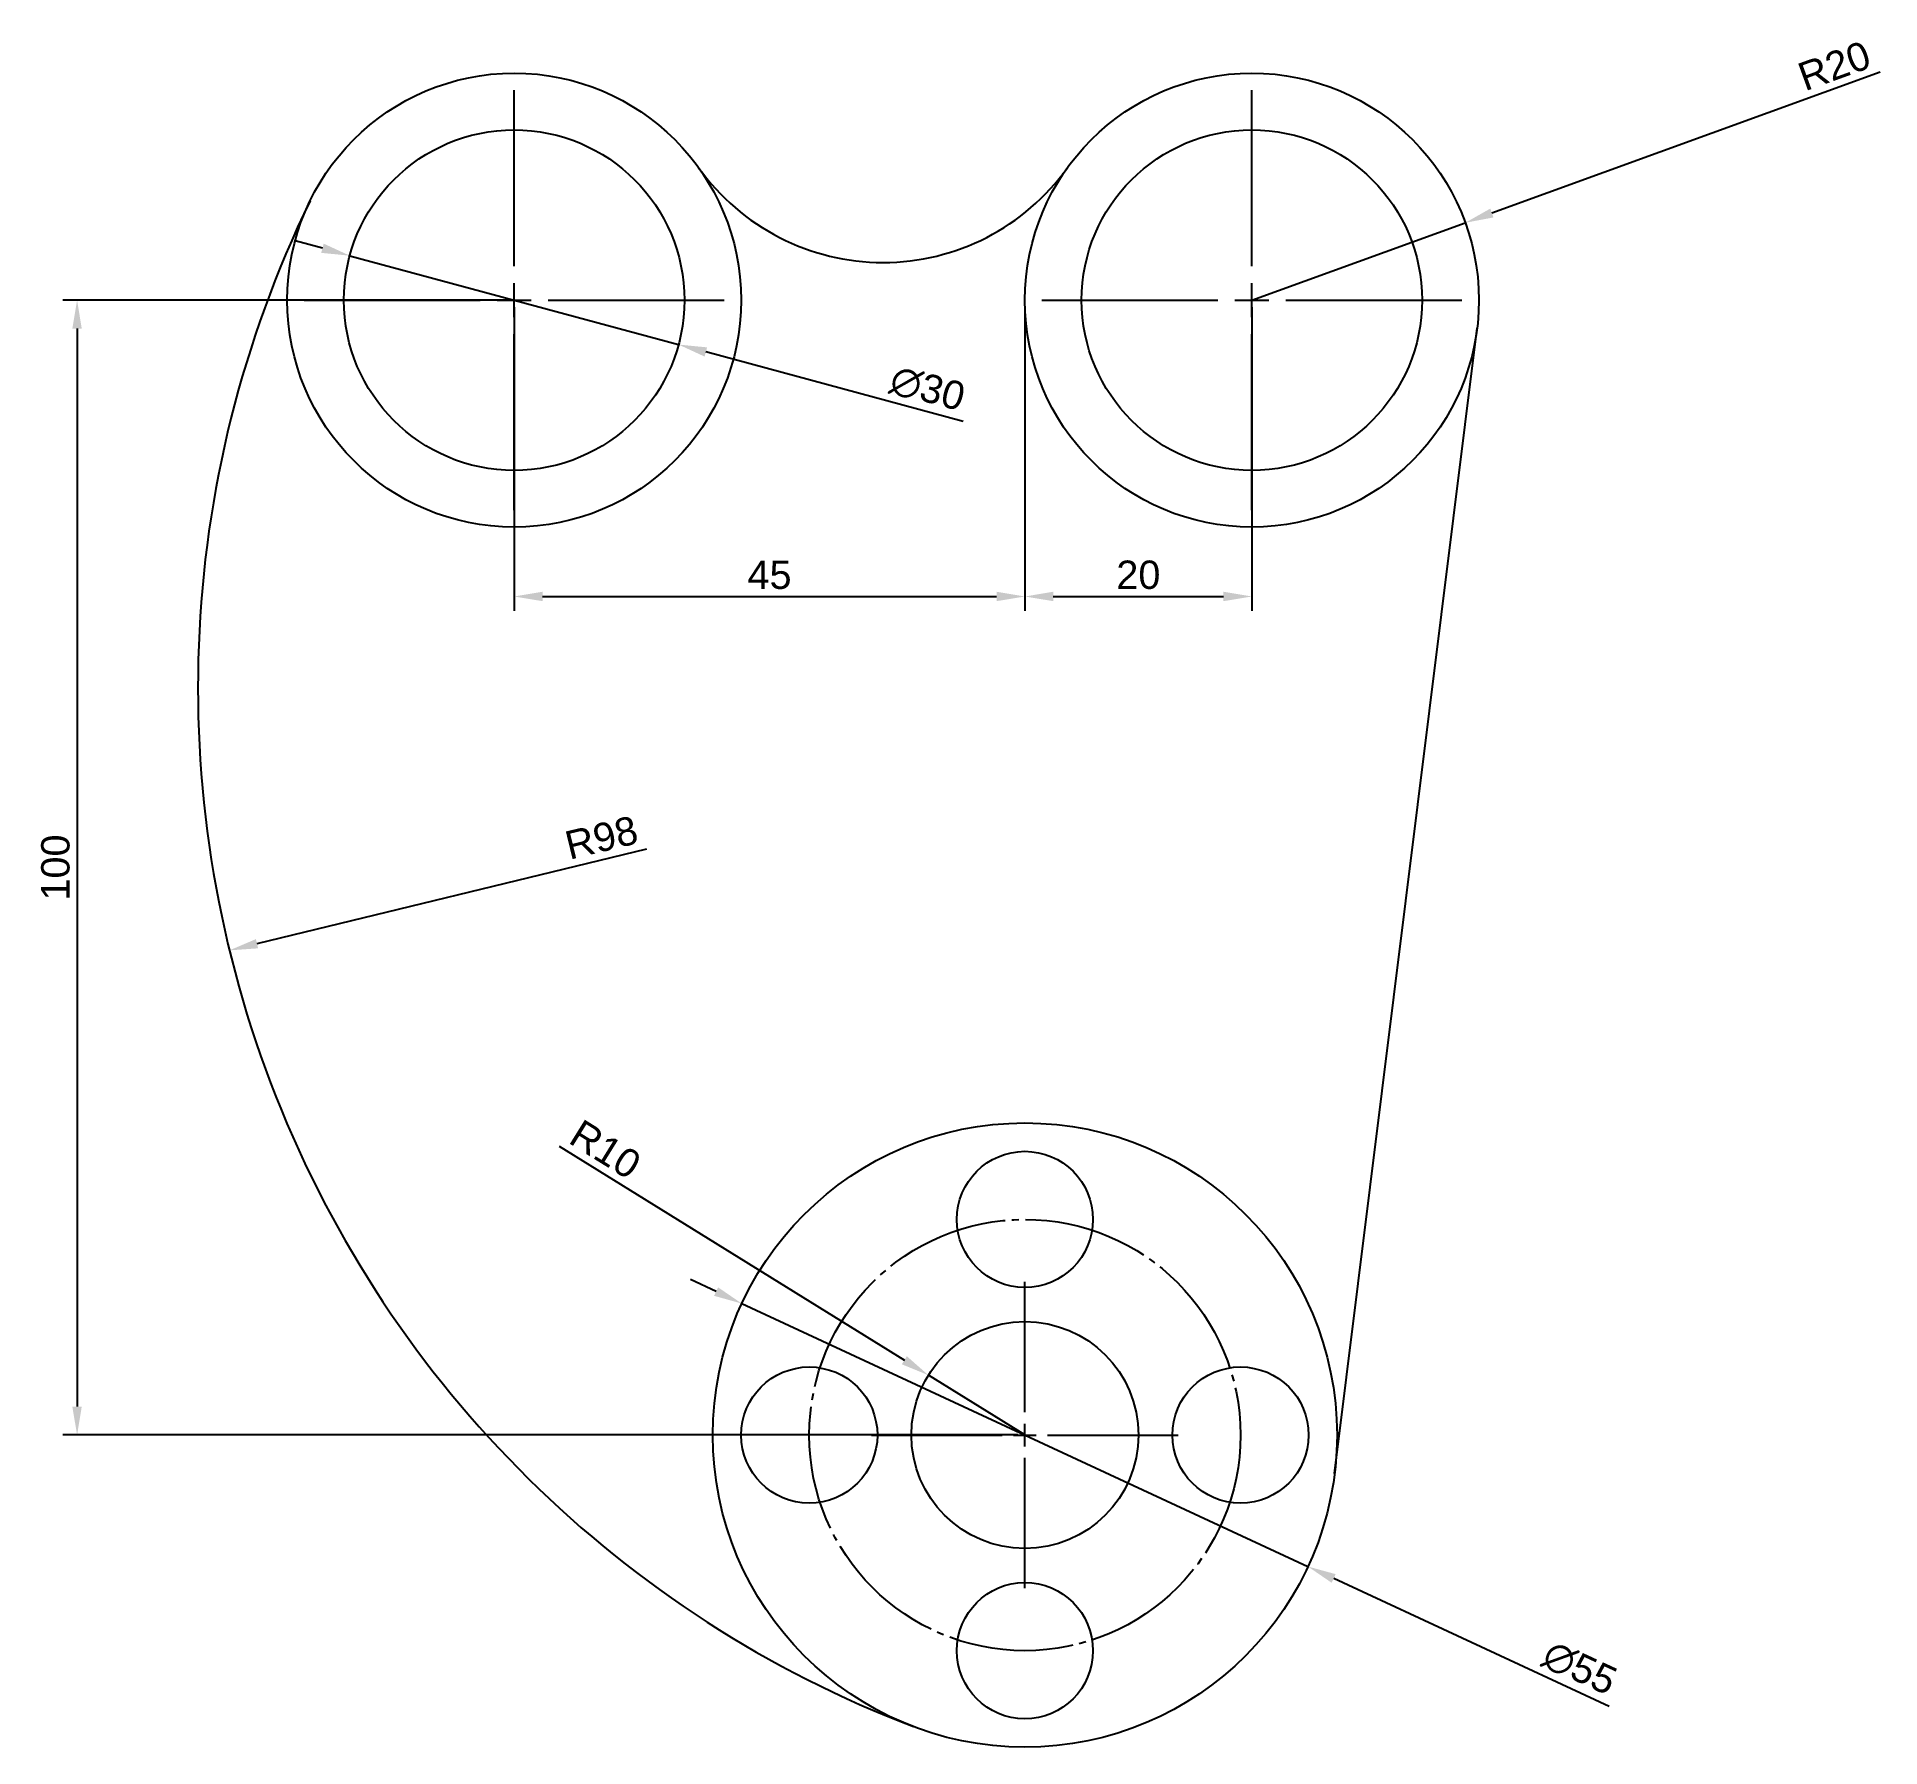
# Model space of a CAD drawing. Header units: millimetres. Extents: x 1736 to 1898, y 1711 to 1861.
import ezdxf

# ---------------------------------------------------------------- set-up
doc = ezdxf.new("R2010")
doc.units = ezdxf.units.MM
doc.linetypes.add('CENTER2', pattern=[28.575, 19.05, -3.175, 3.175, -3.175])
doc.linetypes.add('JIS_08_11', pattern=[12.8, 11, -0.6, 0.6, -0.6])
doc.styles.get("Standard").update_dxf_attribs({"font": 'arial.ttf'})
doc.dimstyles.new('ISO-25', dxfattribs={"dimtxt": 2.5, "dimasz": 2.5, "dimexe": 1.25, "dimexo": 0.625, "dimtad": 1, "dimtxsty": 'Standard', "dimcen": 2.5, "dimadec": 0, "dimazin": 0, "dimtfac": 1, "dimtmove": 0, "dimatfit": 3, "dimfxl": 1, "dimarcsym": 0})

# ---------------------------------------------------------------- blocks, each defined once
blk = doc.blocks.new('A$Cad64191f')
blk.add_line((30.55, -45.82), (43.1, 55.1))
for centre, radius in [((-41.74, 57.57), 20), ((23.26, 57.57), 20), ((-41.74, 57.57), 15), ((23.26, 57.57), 15), ((3.26, -42.43), 27.5), ((3.26, -23.43), 6), ((3.26, -42.43), 10), ((-15.74, -42.43), 6), ((22.26, -42.43), 6), ((3.26, -61.43), 6)]:
    blk.add_circle(centre, radius)
at = {"linetype": 'JIS_08_11'}
blk.add_circle((3.26, -42.43), 19, dxfattribs=at)
blk.add_arc((-9.24, 80.89), 20, 215.6591, 324.3409)
blk = doc.blocks.new('*D17')
at = {"color": 0, "lineweight": -2, "transparency": 16777216}
blk.add_line((1789.6, 1789.7), (1755.29, 1781.36), dxfattribs=at)
at = {"color": 0, "transparency": 16777216}
blk.add_solid([(1755.19, 1781.76), (1755.39, 1780.95), (1752.86, 1780.77)], dxfattribs=at)
at = {"layer": 'Defpoints', "color": 0, "transparency": 16777216}
for p in [(1848.09, 1803.93), (1752.86, 1780.77)]:
    blk.add_point(p, dxfattribs=at)
at = {"color": 0, "transparency": 16777216, "insert": (1785.64, 1790.7), "char_height": 2.5, "attachment_point": 5, "rotation": 13.6739}
blk.add_mtext('R98', dxfattribs=at)
blk = doc.blocks.new('*D19')
at = {"color": 0, "lineweight": -2, "transparency": 16777216}
for p, q in [((1898.31, 1858.15), (1864.1, 1845.74)), ((1842.95, 1838.06), (1861.75, 1844.88))]:
    blk.add_line(p, q, dxfattribs=at)
at = {"color": 0, "transparency": 16777216}
blk.add_solid([(1863.96, 1846.13), (1864.24, 1845.35), (1861.75, 1844.88)], dxfattribs=at)
at = {"layer": 'Defpoints', "color": 0, "transparency": 16777216}
for p in [(1861.75, 1844.88), (1842.95, 1838.06)]:
    blk.add_point(p, dxfattribs=at)
at = {"color": 0, "transparency": 16777216, "insert": (1894.27, 1858.7), "char_height": 2.5, "attachment_point": 5, "rotation": 19.939}
blk.add_mtext('R20', dxfattribs=at)
blk = doc.blocks.new('*D20')
at = {"color": 0, "lineweight": -2, "transparency": 16777216}
for p, q in [((1761.06, 1842.63), (1758.64, 1843.29)), ((1763.47, 1841.98), (1792.43, 1834.15)), ((1817.5, 1827.37), (1794.84, 1833.5))]:
    blk.add_line(p, q, dxfattribs=at)
at = {"color": 0, "transparency": 16777216}
for points in [[(1761.17, 1843.04), (1760.95, 1842.23), (1763.47, 1841.98)], [(1794.95, 1833.9), (1794.73, 1833.09), (1792.43, 1834.15)]]:
    blk.add_solid(points, dxfattribs=at)
at = {"layer": 'Defpoints', "color": 0, "transparency": 16777216}
for p in [(1763.47, 1841.98), (1792.43, 1834.15)]:
    blk.add_point(p, dxfattribs=at)
at = {"color": 0, "transparency": 16777216, "insert": (1814.37, 1830.26), "char_height": 2.5, "attachment_point": 5, "rotation": 344.8663}
blk.add_mtext('∅30', dxfattribs=at)
blk = doc.blocks.new('*D21')
at = {"color": 0, "lineweight": -2, "transparency": 16777216}
for p, q in [((1777.95, 1837.44), (1777.95, 1810.7)), ((1822.95, 1837.44), (1822.95, 1810.7)), ((1780.45, 1811.95), (1820.45, 1811.95))]:
    blk.add_line(p, q, dxfattribs=at)
at = {"color": 0, "transparency": 16777216}
for points in [[(1780.45, 1812.37), (1780.45, 1811.54), (1777.95, 1811.95)], [(1820.45, 1812.37), (1820.45, 1811.54), (1822.95, 1811.95)]]:
    blk.add_solid(points, dxfattribs=at)
at = {"layer": 'Defpoints', "color": 0, "transparency": 16777216}
for p in [(1777.95, 1838.06), (1822.95, 1838.06), (1822.95, 1811.95)]:
    blk.add_point(p, dxfattribs=at)
at = {"color": 0, "transparency": 16777216, "insert": (1800.45, 1813.85), "char_height": 2.5, "attachment_point": 5}
blk.add_mtext('45', dxfattribs=at)
blk = doc.blocks.new('*D22')
at = {"color": 0, "lineweight": -2, "transparency": 16777216}
for p, q in [((1822.95, 1837.44), (1822.95, 1810.7)), ((1842.95, 1837.44), (1842.95, 1810.7)), ((1825.45, 1811.95), (1840.45, 1811.95))]:
    blk.add_line(p, q, dxfattribs=at)
at = {"color": 0, "transparency": 16777216}
for points in [[(1825.45, 1812.37), (1825.45, 1811.54), (1822.95, 1811.95)], [(1840.45, 1812.37), (1840.45, 1811.54), (1842.95, 1811.95)]]:
    blk.add_solid(points, dxfattribs=at)
at = {"layer": 'Defpoints', "color": 0, "transparency": 16777216}
for p in [(1822.95, 1838.06), (1842.95, 1838.06), (1842.95, 1811.95)]:
    blk.add_point(p, dxfattribs=at)
at = {"color": 0, "transparency": 16777216, "insert": (1832.95, 1813.85), "char_height": 2.5, "attachment_point": 5}
blk.add_mtext('20', dxfattribs=at)
blk = doc.blocks.new('*D23')
at = {"color": 0, "lineweight": -2, "transparency": 16777216}
for p, q in [((1795.74, 1750.71), (1793.48, 1751.76)), ((1798.01, 1749.65), (1847.89, 1726.48)), ((1874.43, 1714.15), (1850.16, 1725.43))]:
    blk.add_line(p, q, dxfattribs=at)
at = {"color": 0, "transparency": 16777216}
for points in [[(1795.92, 1751.08), (1795.57, 1750.33), (1798.01, 1749.65)], [(1850.33, 1725.81), (1849.98, 1725.05), (1847.89, 1726.48)]]:
    blk.add_solid(points, dxfattribs=at)
at = {"layer": 'Defpoints', "color": 0, "transparency": 16777216}
for p in [(1798.01, 1749.65), (1847.89, 1726.48)]:
    blk.add_point(p, dxfattribs=at)
at = {"color": 0, "transparency": 16777216, "insert": (1871.83, 1717.53), "char_height": 2.5, "attachment_point": 5, "rotation": 335.0816}
blk.add_mtext('∅55', dxfattribs=at)
blk = doc.blocks.new('*D24')
at = {"color": 0, "lineweight": -2, "transparency": 16777216}
for p, q in [((1781.92, 1763.52), (1812.33, 1744.66)), ((1822.95, 1738.07), (1814.45, 1743.34))]:
    blk.add_line(p, q, dxfattribs=at)
at = {"color": 0, "transparency": 16777216}
blk.add_solid([(1812.55, 1745.01), (1812.11, 1744.3), (1814.45, 1743.34)], dxfattribs=at)
at = {"layer": 'Defpoints', "color": 0, "transparency": 16777216}
for p in [(1814.45, 1743.34), (1822.95, 1738.07)]:
    blk.add_point(p, dxfattribs=at)
at = {"color": 0, "transparency": 16777216, "insert": (1785.99, 1763.23), "char_height": 2.5, "attachment_point": 5, "rotation": 328.19}
blk.add_mtext('R10', dxfattribs=at)
blk = doc.blocks.new('*U25')
at = {"color": 0, "linetype": 'CENTER2', "transparency": 16777216}
for p, q in [((0, 3), (0, 18.5)), ((-18.5, 0), (-3, 0)), ((3, 0), (18.5, 0)), ((0, -18.5), (0, -3))]:
    blk.add_line(p, q, dxfattribs=at)
at = {"color": 0, "linetype": 'Continuous', "transparency": 16777216}
for p, q in [((-1.5, 0), (1.5, 0)), ((0, -1.5), (0, 1.5))]:
    blk.add_line(p, q, dxfattribs=at)
blk = doc.blocks.new('*U26')
at = {"color": 0, "linetype": 'CENTER2', "transparency": 16777216}
for p, q in [((0, 3), (0, 18.5)), ((-18.5, 0), (-3, 0)), ((3, 0), (18.5, 0)), ((0, -18.5), (0, -3))]:
    blk.add_line(p, q, dxfattribs=at)
at = {"color": 0, "linetype": 'Continuous', "transparency": 16777216}
for p, q in [((-1.5, 0), (1.5, 0)), ((0, -1.5), (0, 1.5))]:
    blk.add_line(p, q, dxfattribs=at)
blk = doc.blocks.new('*U27')
at = {"color": 0, "linetype": 'CENTER2', "transparency": 16777216}
for p, q in [((0, 2), (0, 13.5)), ((-13.5, 0), (-2, 0)), ((2, 0), (13.5, 0)), ((0, -13.5), (0, -2))]:
    blk.add_line(p, q, dxfattribs=at)
at = {"color": 0, "linetype": 'Continuous', "transparency": 16777216}
for p, q in [((-1, 0), (1, 0)), ((0, -1), (0, 1))]:
    blk.add_line(p, q, dxfattribs=at)
blk = doc.blocks.new('*D28')
at = {"color": 0, "lineweight": -2, "transparency": 16777216}
for p, q in [((1777.32, 1838.06), (1738.19, 1838.06)), ((1739.44, 1835.56), (1739.44, 1740.57)), ((1822.32, 1738.07), (1738.19, 1738.07))]:
    blk.add_line(p, q, dxfattribs=at)
at = {"color": 0, "transparency": 16777216}
for points in [[(1739.02, 1835.56), (1739.85, 1835.56), (1739.44, 1838.06)], [(1739.02, 1740.57), (1739.85, 1740.57), (1739.44, 1738.07)]]:
    blk.add_solid(points, dxfattribs=at)
at = {"layer": 'Defpoints', "color": 0, "transparency": 16777216}
for p in [(1777.95, 1838.06), (1739.44, 1738.07), (1822.95, 1738.07)]:
    blk.add_point(p, dxfattribs=at)
at = {"color": 0, "transparency": 16777216, "insert": (1737.54, 1788.07), "char_height": 2.5, "attachment_point": 5, "rotation": 90}
blk.add_mtext('100', dxfattribs=at)

msp = doc.modelspace()

# ---------------------------------------------------------------- linework, layer by layer
msp.add_arc((1848.086, 1803.934), 98, 154.05103, 249.11189)

# ---------------------------------------------------------------- block references
msp.add_blockref('A$Cad64191f', (1819.692, 1780.494))
at = {"linetype": 'CENTER2'}
for name, p in [('*U25', (1777.95, 1838.064)), ('*U26', (1842.95, 1838.064)), ('*U27', (1822.95, 1738.067))]:
    msp.add_blockref(name, p, dxfattribs=at)

# ---------------------------------------------------------------- dimensions: what is measured, and where the dimension line sits
for center, mpoint, picture, middle in [((1842.95, 1838.064), (1861.751, 1844.885), '*D19', (1894.917, 1856.916)), ((1848.086, 1803.934), (1752.864, 1780.767), '*D17', (1786.085, 1788.849)), ((1822.95, 1738.067), (1814.452, 1743.338), '*D24', (1784.983, 1761.617))]:
    dim = msp.add_radius_dim(center=center, mpoint=mpoint, dimstyle='ISO-25')
    dim.commit()
    dim.dimension.update_dxf_attribs({"geometry": picture, "text_midpoint": middle, "dimtype": 164})
for p1, p2, picture, middle in [((1763.47, 1841.98), (1792.43, 1834.148), '*D20', (1813.857, 1828.353)), ((1798.01, 1749.654), (1847.89, 1726.481), '*D23', (1870.996, 1715.746))]:
    dim = msp.add_diameter_dim_2p(p1=p1, p2=p2, dimstyle='ISO-25')
    dim.commit()
    dim.dimension.update_dxf_attribs({"geometry": picture, "text_midpoint": middle, "dimtype": 163})
dim = msp.add_linear_dim(base=(1739.437, 1738.067), p1=(1777.95, 1838.064), p2=(1822.95, 1738.067), angle=90, dimstyle='ISO-25')
dim.commit()
dim.dimension.update_dxf_attribs({"geometry": '*D28', "text_midpoint": (1737.536, 1788.066)})
for base, p1, p2, picture, middle in [((1822.95, 1811.952), (1777.95, 1838.064), (1822.95, 1838.064), '*D21', (1800.45, 1813.848)), ((1842.95, 1811.952), (1822.95, 1838.064), (1842.95, 1838.064), '*D22', (1832.95, 1813.853))]:
    dim = msp.add_linear_dim(base=base, p1=p1, p2=p2, dimstyle='ISO-25')
    dim.commit()
    dim.dimension.update_dxf_attribs({"geometry": picture, "text_midpoint": middle})

doc.saveas('drawing.dxf')
